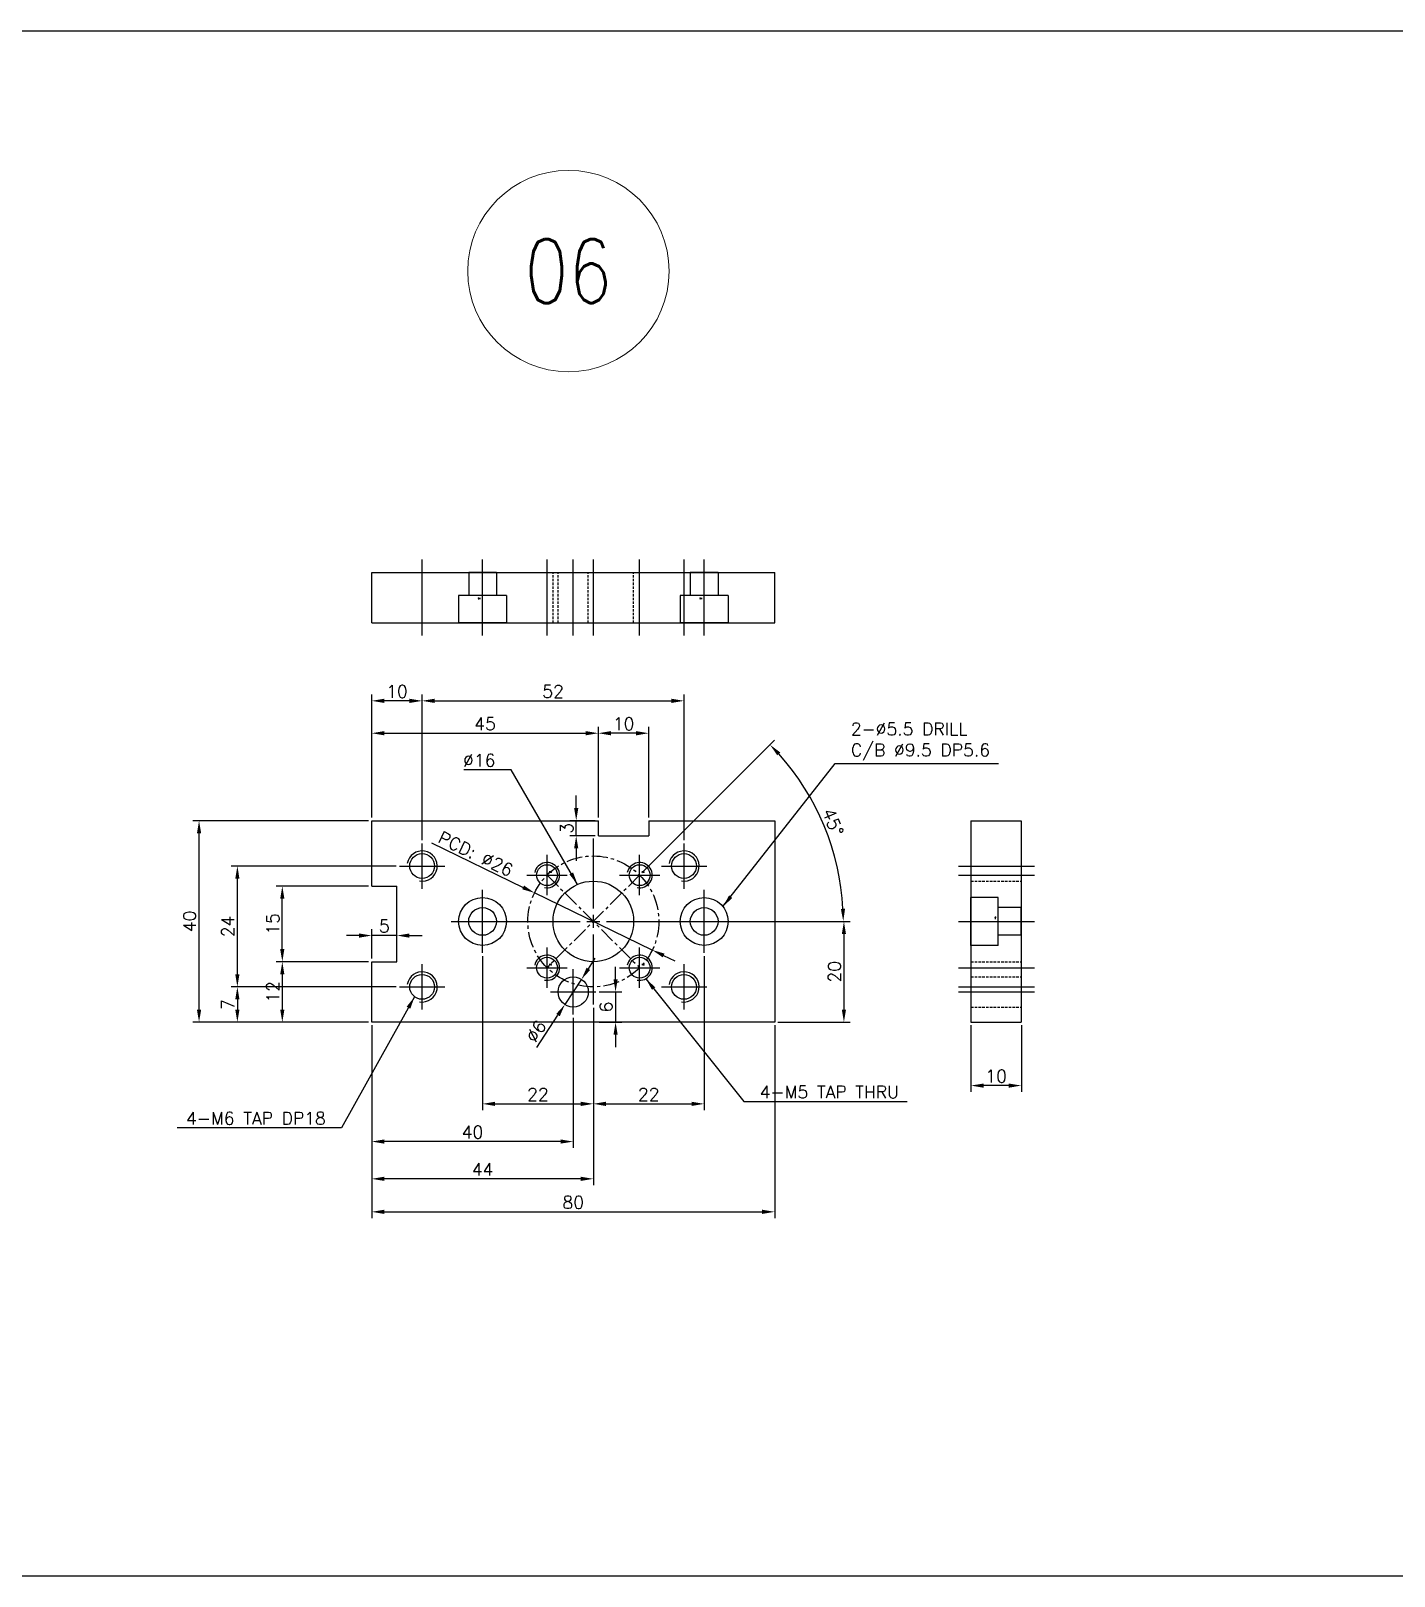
# Model space of a CAD drawing. Header units: millimetres. Extents: x 6260 to 8547, y 5314 to 5985.
# Drawn here: x 7726.6 to 7997.2, y 5314.5 to 5621.3 of the extents above; entities that cross this region are included whole.
import ezdxf
from ezdxf.enums import TextEntityAlignment as Align

# ---------------------------------------------------------------- set-up
doc = ezdxf.new("R2010")
doc.units = ezdxf.units.MM
for name, pattern in [('CENTER', [50.8, 31.75, -6.35, 6.35, -6.35]), ('DASHED', [0.75, 0.5, -0.25]), ('HIDDEN', [9.525, 6.35, -3.175])]:
    doc.linetypes.add(name, pattern=pattern)
doc.layers.add('05_Datum&CARLine', color=1, linetype='Continuous', lineweight=9)
doc.layers.add('22_Text', color=2, linetype='Continuous', lineweight=20)
doc.layers.add('1', color=220, linetype='CENTER')
doc.layers.add('3', color=223, linetype='HIDDEN')
doc.styles.get("Standard").update_dxf_attribs({"font": 'romans.shx', "bigfont": 'whgtxt.shx'})
doc.dimstyles.new('ISO-25', dxfattribs={"dimtxt": 2.5, "dimasz": 2.5, "dimexe": 1.25, "dimexo": 0.625, "dimtad": 1, "dimtxsty": 'Standard', "dimcen": 2.5, "dimadec": 0, "dimazin": 0, "dimtfac": 1, "dimtmove": 0, "dimatfit": 3, "dimfxl": 1, "dimarcsym": 0})

# ---------------------------------------------------------------- blocks, each defined once
blk = doc.blocks.new('*D332')
at = {"color": 0, "lineweight": -2, "transparency": 16777216}
for p, q in [((7793.65, 5436.5), (7775.27, 5436.5)), ((7776.52, 5434), (7776.52, 5427)), ((7793.65, 5424.5), (7775.27, 5424.5))]:
    blk.add_line(p, q, dxfattribs=at)
at = {"color": 0, "transparency": 16777216}
for points in [[(7776.1, 5434), (7776.93, 5434), (7776.52, 5436.5)], [(7776.1, 5427), (7776.93, 5427), (7776.52, 5424.5)]]:
    blk.add_solid(points, dxfattribs=at)
at = {"layer": 'Defpoints', "color": 0, "transparency": 16777216}
for p in [(7794.27, 5436.5), (7776.52, 5424.5), (7794.27, 5424.5)]:
    blk.add_point(p, dxfattribs=at)
at = {"color": 0, "transparency": 16777216, "insert": (7774.64, 5430.5), "char_height": 2.5, "attachment_point": 5, "rotation": 90}
blk.add_mtext('12', dxfattribs=at)
blk = doc.blocks.new('*D333')
at = {"color": 0, "lineweight": -2, "transparency": 16777216}
for p, q in [((7793.65, 5451.5), (7775.27, 5451.5)), ((7776.52, 5439), (7776.52, 5449)), ((7793.65, 5436.5), (7775.27, 5436.5))]:
    blk.add_line(p, q, dxfattribs=at)
at = {"color": 0, "transparency": 16777216}
for points in [[(7776.1, 5449), (7776.93, 5449), (7776.52, 5451.5)], [(7776.1, 5439), (7776.93, 5439), (7776.52, 5436.5)]]:
    blk.add_solid(points, dxfattribs=at)
at = {"layer": 'Defpoints', "color": 0, "transparency": 16777216}
for p in [(7776.52, 5451.5), (7794.27, 5451.5), (7794.27, 5436.5)]:
    blk.add_point(p, dxfattribs=at)
at = {"color": 0, "transparency": 16777216, "insert": (7774.64, 5444), "char_height": 2.5, "attachment_point": 5, "rotation": 90}
blk.add_mtext('15', dxfattribs=at)
blk = doc.blocks.new('*D334')
at = {"color": 0, "lineweight": -2, "transparency": 16777216}
for p, q in [((7791.77, 5441.69), (7789.27, 5441.69)), ((7794.27, 5437.12), (7794.27, 5442.94)), ((7799.27, 5441.69), (7794.27, 5441.69)), ((7799.27, 5437.12), (7799.27, 5442.94)), ((7801.77, 5441.69), (7804.27, 5441.69))]:
    blk.add_line(p, q, dxfattribs=at)
at = {"color": 0, "transparency": 16777216}
for points in [[(7791.77, 5442.11), (7791.77, 5441.27), (7794.27, 5441.69)], [(7801.77, 5442.11), (7801.77, 5441.27), (7799.27, 5441.69)]]:
    blk.add_solid(points, dxfattribs=at)
at = {"layer": 'Defpoints', "color": 0, "transparency": 16777216}
for p in [(7794.27, 5441.69), (7794.27, 5436.5), (7799.27, 5436.5)]:
    blk.add_point(p, dxfattribs=at)
at = {"color": 0, "transparency": 16777216, "insert": (7796.77, 5443.57), "char_height": 2.5, "attachment_point": 5}
blk.add_mtext('5', dxfattribs=at)
blk = doc.blocks.new('*D335')
at = {"color": 0, "lineweight": -2, "transparency": 16777216}
for p, q in [((7794.27, 5465.12), (7794.27, 5483.12)), ((7796.77, 5481.87), (7836.77, 5481.87)), ((7839.27, 5465.12), (7839.27, 5483.12))]:
    blk.add_line(p, q, dxfattribs=at)
at = {"color": 0, "transparency": 16777216}
for points in [[(7796.77, 5482.29), (7796.77, 5481.45), (7794.27, 5481.87)], [(7836.77, 5482.29), (7836.77, 5481.45), (7839.27, 5481.87)]]:
    blk.add_solid(points, dxfattribs=at)
at = {"layer": 'Defpoints', "color": 0, "transparency": 16777216}
for p in [(7839.27, 5481.87), (7794.27, 5464.5), (7839.27, 5464.5)]:
    blk.add_point(p, dxfattribs=at)
at = {"color": 0, "transparency": 16777216, "insert": (7816.77, 5483.75), "char_height": 2.5, "attachment_point": 5}
blk.add_mtext('45', dxfattribs=at)
blk = doc.blocks.new('*D336')
at = {"color": 0, "lineweight": -2, "transparency": 16777216}
for p, q in [((7839.27, 5465.12), (7839.27, 5483.12)), ((7846.77, 5481.87), (7841.77, 5481.87)), ((7849.27, 5465.12), (7849.27, 5483.12))]:
    blk.add_line(p, q, dxfattribs=at)
at = {"color": 0, "transparency": 16777216}
for points in [[(7841.77, 5482.29), (7841.77, 5481.45), (7839.27, 5481.87)], [(7846.77, 5482.29), (7846.77, 5481.45), (7849.27, 5481.87)]]:
    blk.add_solid(points, dxfattribs=at)
at = {"layer": 'Defpoints', "color": 0, "transparency": 16777216}
for p in [(7839.27, 5481.87), (7839.27, 5464.5), (7849.27, 5464.5)]:
    blk.add_point(p, dxfattribs=at)
at = {"color": 0, "transparency": 16777216, "insert": (7844.27, 5483.75), "char_height": 2.5, "attachment_point": 5}
blk.add_mtext('10', dxfattribs=at)
blk = doc.blocks.new('*D337')
at = {"color": 0, "lineweight": -2, "transparency": 16777216}
for p, q in [((7794.27, 5423.87), (7794.27, 5385.58)), ((7874.27, 5423.87), (7874.27, 5385.58)), ((7796.77, 5386.83), (7871.77, 5386.83))]:
    blk.add_line(p, q, dxfattribs=at)
at = {"color": 0, "transparency": 16777216}
for points in [[(7796.77, 5387.25), (7796.77, 5386.41), (7794.27, 5386.83)], [(7871.77, 5387.25), (7871.77, 5386.41), (7874.27, 5386.83)]]:
    blk.add_solid(points, dxfattribs=at)
at = {"layer": 'Defpoints', "color": 0, "transparency": 16777216}
for p in [(7794.27, 5424.5), (7874.27, 5424.5), (7874.27, 5386.83)]:
    blk.add_point(p, dxfattribs=at)
at = {"color": 0, "transparency": 16777216, "insert": (7834.27, 5388.71), "char_height": 2.5, "attachment_point": 5}
blk.add_mtext('80', dxfattribs=at)
blk = doc.blocks.new('*D338')
at = {"color": 0, "lineweight": -2, "transparency": 16777216}
for p, q in [((7793.65, 5464.5), (7758.74, 5464.5)), ((7759.99, 5427), (7759.99, 5462)), ((7793.65, 5424.5), (7758.74, 5424.5))]:
    blk.add_line(p, q, dxfattribs=at)
at = {"color": 0, "transparency": 16777216}
for points in [[(7759.57, 5462), (7760.41, 5462), (7759.99, 5464.5)], [(7759.57, 5427), (7760.41, 5427), (7759.99, 5424.5)]]:
    blk.add_solid(points, dxfattribs=at)
at = {"layer": 'Defpoints', "color": 0, "transparency": 16777216}
for p in [(7759.99, 5464.5), (7794.27, 5464.5), (7794.27, 5424.5)]:
    blk.add_point(p, dxfattribs=at)
at = {"color": 0, "transparency": 16777216, "insert": (7758.12, 5444.5), "char_height": 2.5, "attachment_point": 5, "rotation": 90}
blk.add_mtext('40', dxfattribs=at)
blk = doc.blocks.new('*D339')
at = {"color": 0, "lineweight": -2, "transparency": 16777216}
for p, q in [((7799.15, 5431.5), (7766.35, 5431.5)), ((7767.6, 5429), (7767.6, 5427)), ((7793.65, 5424.5), (7766.35, 5424.5))]:
    blk.add_line(p, q, dxfattribs=at)
at = {"color": 0, "transparency": 16777216}
for points in [[(7767.18, 5429), (7768.01, 5429), (7767.6, 5431.5)], [(7767.18, 5427), (7768.01, 5427), (7767.6, 5424.5)]]:
    blk.add_solid(points, dxfattribs=at)
at = {"layer": 'Defpoints', "color": 0, "transparency": 16777216}
for p in [(7799.77, 5431.5), (7767.6, 5424.5), (7794.27, 5424.5)]:
    blk.add_point(p, dxfattribs=at)
at = {"color": 0, "transparency": 16777216, "insert": (7765.72, 5428), "char_height": 2.5, "attachment_point": 5, "rotation": 90}
blk.add_mtext('7', dxfattribs=at)
blk = doc.blocks.new('*D340')
at = {"color": 0, "lineweight": -2, "transparency": 16777216}
for p, q in [((7799.15, 5455.5), (7766.35, 5455.5)), ((7767.6, 5434), (7767.6, 5453)), ((7799.15, 5431.5), (7766.35, 5431.5))]:
    blk.add_line(p, q, dxfattribs=at)
at = {"color": 0, "transparency": 16777216}
for points in [[(7767.18, 5453), (7768.01, 5453), (7767.6, 5455.5)], [(7767.18, 5434), (7768.01, 5434), (7767.6, 5431.5)]]:
    blk.add_solid(points, dxfattribs=at)
at = {"layer": 'Defpoints', "color": 0, "transparency": 16777216}
for p in [(7767.6, 5455.5), (7799.77, 5455.5), (7799.77, 5431.5)]:
    blk.add_point(p, dxfattribs=at)
at = {"color": 0, "transparency": 16777216, "insert": (7765.72, 5443.5), "char_height": 2.5, "attachment_point": 5, "rotation": 90}
blk.add_mtext('24', dxfattribs=at)
blk = doc.blocks.new('*D341')
at = {"color": 0, "lineweight": -2, "transparency": 16777216}
for p, q in [((7913.24, 5423.87), (7913.24, 5410.65)), ((7923.24, 5423.87), (7923.24, 5410.65)), ((7920.74, 5411.9), (7915.74, 5411.9))]:
    blk.add_line(p, q, dxfattribs=at)
at = {"color": 0, "transparency": 16777216}
for points in [[(7915.74, 5412.31), (7915.74, 5411.48), (7913.24, 5411.9)], [(7920.74, 5412.31), (7920.74, 5411.48), (7923.24, 5411.9)]]:
    blk.add_solid(points, dxfattribs=at)
at = {"layer": 'Defpoints', "color": 0, "transparency": 16777216}
for p in [(7913.24, 5424.5), (7923.24, 5424.5), (7913.24, 5411.9)]:
    blk.add_point(p, dxfattribs=at)
at = {"color": 0, "transparency": 16777216, "insert": (7918.24, 5413.77), "char_height": 2.5, "attachment_point": 5}
blk.add_mtext('10', dxfattribs=at)
blk = doc.blocks.new('*D342')
at = {"color": 0, "lineweight": -2, "transparency": 16777216}
for p, q in [((7867.15, 5444.5), (7889.27, 5444.5)), ((7888.02, 5442), (7888.02, 5427)), ((7874.9, 5424.5), (7889.27, 5424.5))]:
    blk.add_line(p, q, dxfattribs=at)
at = {"color": 0, "transparency": 16777216}
for points in [[(7887.6, 5442), (7888.43, 5442), (7888.02, 5444.5)], [(7887.6, 5427), (7888.43, 5427), (7888.02, 5424.5)]]:
    blk.add_solid(points, dxfattribs=at)
at = {"layer": 'Defpoints', "color": 0, "transparency": 16777216}
for p in [(7866.52, 5444.5), (7874.27, 5424.5), (7888.02, 5424.5)]:
    blk.add_point(p, dxfattribs=at)
at = {"color": 0, "transparency": 16777216, "insert": (7886.14, 5434.5), "char_height": 2.5, "attachment_point": 5, "rotation": 90}
blk.add_mtext('20', dxfattribs=at)
blk = doc.blocks.new('*D379')
at = {"color": 0, "lineweight": -2, "transparency": 16777216}
for p, q in [((7834.27, 5425.37), (7834.27, 5399.53)), ((7794.27, 5423.87), (7794.27, 5399.53)), ((7831.77, 5400.78), (7796.77, 5400.78))]:
    blk.add_line(p, q, dxfattribs=at)
at = {"color": 0, "transparency": 16777216}
for points in [[(7796.77, 5401.2), (7796.77, 5400.37), (7794.27, 5400.78)], [(7831.77, 5401.2), (7831.77, 5400.37), (7834.27, 5400.78)]]:
    blk.add_solid(points, dxfattribs=at)
at = {"layer": 'Defpoints', "color": 0, "transparency": 16777216}
for p in [(7834.27, 5426), (7794.27, 5424.5), (7794.27, 5400.78)]:
    blk.add_point(p, dxfattribs=at)
at = {"color": 0, "transparency": 16777216, "insert": (7814.27, 5402.66), "char_height": 2.5, "attachment_point": 5}
blk.add_mtext('40', dxfattribs=at)
blk = doc.blocks.new('*D380')
at = {"color": 0, "lineweight": -2, "transparency": 16777216}
for p, q in [((7842.68, 5433), (7842.68, 5435.5)), ((7839.4, 5430.5), (7843.93, 5430.5)), ((7842.68, 5430.5), (7842.68, 5424.5)), ((7839.4, 5424.5), (7843.93, 5424.5)), ((7842.68, 5422), (7842.68, 5419.5))]:
    blk.add_line(p, q, dxfattribs=at)
at = {"color": 0, "transparency": 16777216}
for points in [[(7842.27, 5433), (7843.1, 5433), (7842.68, 5430.5)], [(7842.27, 5422), (7843.1, 5422), (7842.68, 5424.5)]]:
    blk.add_solid(points, dxfattribs=at)
at = {"layer": 'Defpoints', "color": 0, "transparency": 16777216}
for p in [(7838.77, 5430.5), (7838.77, 5424.5), (7842.68, 5424.5)]:
    blk.add_point(p, dxfattribs=at)
at = {"color": 0, "transparency": 16777216, "insert": (7840.81, 5427.5), "char_height": 2.5, "attachment_point": 5, "rotation": 90}
blk.add_mtext('6', dxfattribs=at)
blk = doc.blocks.new('*D381')
at = {"color": 0, "lineweight": -2, "transparency": 16777216}
for p, q in [((7837.29, 5435.09), (7838.66, 5437.18)), ((7835.92, 5433), (7832.62, 5427.99)), ((7827.04, 5419.48), (7831.25, 5425.9))]:
    blk.add_line(p, q, dxfattribs=at)
at = {"color": 0, "transparency": 16777216}
for points in [[(7836.94, 5435.32), (7837.64, 5434.86), (7835.92, 5433)], [(7830.9, 5426.13), (7831.6, 5425.67), (7832.62, 5427.99)]]:
    blk.add_solid(points, dxfattribs=at)
at = {"layer": 'Defpoints', "color": 0, "transparency": 16777216}
for p in [(7835.92, 5433), (7832.62, 5427.99)]:
    blk.add_point(p, dxfattribs=at)
at = {"color": 0, "transparency": 16777216, "insert": (7826.89, 5422.67), "char_height": 2.5, "attachment_point": 5, "rotation": 56.6984}
blk.add_mtext('∅6', dxfattribs=at)
blk = doc.blocks.new('*U293')
at = {"layer": '1', "color": 0, "ltscale": 4, "transparency": 16777216}
for p, q in [((0, 2.6), (0, 16.5)), ((-16.5, 0), (-2.6, 0)), ((2.6, 0), (16.5, 0)), ((0, -16.5), (0, -2.6))]:
    blk.add_line(p, q, dxfattribs=at)
at = {"layer": '1', "color": 0, "linetype": 'Continuous', "ltscale": 4, "transparency": 16777216}
for p, q in [((-1.3, 0), (1.3, 0)), ((0, -1.3), (0, 1.3))]:
    blk.add_line(p, q, dxfattribs=at)
blk = doc.blocks.new('*D378')
at = {"color": 0, "lineweight": -2, "transparency": 16777216}
for p, q in [((7838.27, 5427.37), (7838.27, 5392.13)), ((7794.27, 5423.87), (7794.27, 5392.13)), ((7835.77, 5393.38), (7796.77, 5393.38))]:
    blk.add_line(p, q, dxfattribs=at)
at = {"color": 0, "transparency": 16777216}
for points in [[(7796.77, 5393.8), (7796.77, 5392.97), (7794.27, 5393.38)], [(7835.77, 5393.8), (7835.77, 5392.97), (7838.27, 5393.38)]]:
    blk.add_solid(points, dxfattribs=at)
at = {"layer": 'Defpoints', "color": 0, "transparency": 16777216}
for p in [(7838.27, 5428), (7794.27, 5424.5), (7794.27, 5393.38)]:
    blk.add_point(p, dxfattribs=at)
at = {"color": 0, "transparency": 16777216, "insert": (7816.27, 5395.26), "char_height": 2.5, "attachment_point": 5}
blk.add_mtext('44', dxfattribs=at)
blk = doc.blocks.new('*D371')
at = {"color": 0, "lineweight": -2, "transparency": 16777216}
for p, q in [((7806.11, 5460.09), (7824.33, 5451.26)), ((7849.97, 5438.82), (7826.58, 5450.17)), ((7852.22, 5437.73), (7854.47, 5436.64))]:
    blk.add_line(p, q, dxfattribs=at)
at = {"color": 0, "transparency": 16777216}
for points in [[(7824.51, 5451.63), (7824.14, 5450.88), (7826.58, 5450.17)], [(7852.4, 5438.11), (7852.04, 5437.36), (7849.97, 5438.82)]]:
    blk.add_solid(points, dxfattribs=at)
at = {"layer": 'Defpoints', "color": 0, "transparency": 16777216}
for p in [(7826.58, 5450.17), (7849.97, 5438.82)]:
    blk.add_point(p, dxfattribs=at)
at = {"color": 0, "transparency": 16777216, "insert": (7814.91, 5457.91), "char_height": 2.5, "attachment_point": 5, "rotation": 334.1267}
blk.add_mtext('PCD: ∅26', dxfattribs=at)
blk = doc.blocks.new('*D382')
at = {"color": 0, "lineweight": -2, "transparency": 16777216}
for p, q in [((7847.91, 5454.13), (7874.24, 5480.46)), ((7855.4, 5444.5), (7889.14, 5444.5))]:
    blk.add_line(p, q, dxfattribs=at)
blk.add_arc((7838.27, 5444.5), 49.61, 2.8874, 42.1126, dxfattribs=at)
at = {"color": 0, "transparency": 16777216}
for points in [[(7874.78, 5477.48), (7875.38, 5478.05), (7873.35, 5479.58)], [(7888.24, 5447.01), (7887.41, 5446.98), (7887.89, 5444.5)]]:
    blk.add_solid(points, dxfattribs=at)
at = {"layer": 'Defpoints', "color": 0, "transparency": 16777216}
for p in [(7886.2, 5457.34), (7847.46, 5453.69), (7840.87, 5444.5), (7854.77, 5444.5), (7829.08, 5435.3)]:
    blk.add_point(p, dxfattribs=at)
at = {"color": 0, "transparency": 16777216, "insert": (7885.84, 5464.2), "char_height": 2.5, "attachment_point": 5, "rotation": 292.5}
blk.add_mtext('45°', dxfattribs=at)
blk = doc.blocks.new('*D383')
at = {"color": 0, "lineweight": -2, "transparency": 16777216}
for p, q in [((7834.87, 5467), (7834.87, 5469.5)), ((7838.65, 5464.5), (7833.62, 5464.5)), ((7834.87, 5461.5), (7834.87, 5464.5)), ((7838.65, 5461.5), (7833.62, 5461.5)), ((7834.87, 5459), (7834.87, 5456.5))]:
    blk.add_line(p, q, dxfattribs=at)
at = {"color": 0, "transparency": 16777216}
for points in [[(7834.45, 5467), (7835.28, 5467), (7834.87, 5464.5)], [(7834.45, 5459), (7835.28, 5459), (7834.87, 5461.5)]]:
    blk.add_solid(points, dxfattribs=at)
at = {"layer": 'Defpoints', "color": 0, "transparency": 16777216}
for p in [(7834.87, 5464.5), (7839.27, 5464.5), (7839.27, 5461.5)]:
    blk.add_point(p, dxfattribs=at)
at = {"color": 0, "transparency": 16777216, "insert": (7832.99, 5463), "char_height": 2.5, "attachment_point": 5, "rotation": 90}
blk.add_mtext('3', dxfattribs=at)
blk = doc.blocks.new('*D384')
at = {"color": 0, "lineweight": -2, "transparency": 16777216}
for p, q in [((7816.27, 5437.62), (7816.27, 5407.02)), ((7838.27, 5427.37), (7838.27, 5407.02)), ((7818.77, 5408.27), (7835.77, 5408.27))]:
    blk.add_line(p, q, dxfattribs=at)
at = {"color": 0, "transparency": 16777216}
for points in [[(7818.77, 5408.69), (7818.77, 5407.85), (7816.27, 5408.27)], [(7835.77, 5408.69), (7835.77, 5407.85), (7838.27, 5408.27)]]:
    blk.add_solid(points, dxfattribs=at)
at = {"layer": 'Defpoints', "color": 0, "transparency": 16777216}
for p in [(7816.27, 5438.25), (7838.27, 5428), (7838.27, 5408.27)]:
    blk.add_point(p, dxfattribs=at)
at = {"color": 0, "transparency": 16777216, "insert": (7827.27, 5410.15), "char_height": 2.5, "attachment_point": 5}
blk.add_mtext('22', dxfattribs=at)
blk = doc.blocks.new('*D385')
at = {"color": 0, "lineweight": -2, "transparency": 16777216}
for p, q in [((7860.27, 5437.62), (7860.27, 5407.02)), ((7838.27, 5427.37), (7838.27, 5407.02)), ((7840.77, 5408.27), (7857.77, 5408.27))]:
    blk.add_line(p, q, dxfattribs=at)
at = {"color": 0, "transparency": 16777216}
for points in [[(7840.77, 5408.69), (7840.77, 5407.85), (7838.27, 5408.27)], [(7857.77, 5408.69), (7857.77, 5407.85), (7860.27, 5408.27)]]:
    blk.add_solid(points, dxfattribs=at)
at = {"layer": 'Defpoints', "color": 0, "transparency": 16777216}
for p in [(7860.27, 5438.25), (7838.27, 5428), (7860.27, 5408.27)]:
    blk.add_point(p, dxfattribs=at)
at = {"color": 0, "transparency": 16777216, "insert": (7849.27, 5410.15), "char_height": 2.5, "attachment_point": 5}
blk.add_mtext('22', dxfattribs=at)
blk = doc.blocks.new('*D386')
at = {"color": 0, "lineweight": -2, "transparency": 16777216}
for p, q in [((7794.27, 5465.12), (7794.27, 5489.55)), ((7804.27, 5460.62), (7804.27, 5489.55)), ((7801.77, 5488.3), (7796.77, 5488.3))]:
    blk.add_line(p, q, dxfattribs=at)
at = {"color": 0, "transparency": 16777216}
for points in [[(7796.77, 5488.72), (7796.77, 5487.88), (7794.27, 5488.3)], [(7801.77, 5488.72), (7801.77, 5487.88), (7804.27, 5488.3)]]:
    blk.add_solid(points, dxfattribs=at)
at = {"layer": 'Defpoints', "color": 0, "transparency": 16777216}
for p in [(7794.27, 5488.3), (7794.27, 5464.5), (7804.27, 5460)]:
    blk.add_point(p, dxfattribs=at)
at = {"color": 0, "transparency": 16777216, "insert": (7799.27, 5490.18), "char_height": 2.5, "attachment_point": 5}
blk.add_mtext('10', dxfattribs=at)
blk = doc.blocks.new('*D387')
at = {"color": 0, "lineweight": -2, "transparency": 16777216}
for p, q in [((7804.27, 5460.62), (7804.27, 5489.55)), ((7856.27, 5460.62), (7856.27, 5489.55)), ((7806.77, 5488.3), (7853.77, 5488.3))]:
    blk.add_line(p, q, dxfattribs=at)
at = {"color": 0, "transparency": 16777216}
for points in [[(7806.77, 5488.72), (7806.77, 5487.88), (7804.27, 5488.3)], [(7853.77, 5488.72), (7853.77, 5487.88), (7856.27, 5488.3)]]:
    blk.add_solid(points, dxfattribs=at)
at = {"layer": 'Defpoints', "color": 0, "transparency": 16777216}
for p in [(7856.27, 5488.3), (7804.27, 5460), (7856.27, 5460)]:
    blk.add_point(p, dxfattribs=at)
at = {"color": 0, "transparency": 16777216, "insert": (7830.27, 5490.18), "char_height": 2.5, "attachment_point": 5}
blk.add_mtext('52', dxfattribs=at)

msp = doc.modelspace()

# ---------------------------------------------------------------- linework, layer by layer
for p, q in [((6260.412, 5621.337), (8546.856, 5621.337)), ((7813.522, 5513.788), (7813.522, 5509.188)), ((7819.022, 5513.788), (7813.522, 5513.788)), ((7819.022, 5513.788), (7819.022, 5509.188)), ((7857.522, 5513.788), (7857.522, 5509.188)), ((7863.022, 5513.788), (7857.522, 5513.788)), ((7863.022, 5513.788), (7863.022, 5509.188)), ((7811.522, 5509.188), (7811.522, 5503.788)), ((7821.022, 5509.188), (7811.522, 5509.188)), ((7821.022, 5509.188), (7821.022, 5503.788)), ((7855.522, 5509.188), (7855.522, 5503.788)), ((7865.022, 5509.188), (7855.522, 5509.188)), ((7865.022, 5509.188), (7865.022, 5503.788)), ((7821.022, 5503.788), (7811.522, 5503.788)), ((7865.022, 5503.788), (7855.522, 5503.788)), ((7918.639, 5449.245), (7913.239, 5449.245)), ((7913.239, 5439.745), (7913.239, 5449.245)), ((7918.639, 5439.745), (7918.639, 5449.245)), ((7923.239, 5447.245), (7918.639, 5447.245)), ((7923.239, 5441.745), (7923.239, 5447.245)), ((7923.239, 5441.745), (7918.639, 5441.745)), ((7918.639, 5439.745), (7913.239, 5439.745)), ((8546.856, 5314.492), (6260.412, 5314.492))]:
    msp.add_line(p, q)
at = {"color": 3}
for p, q in [((7794.272, 5503.788), (7794.272, 5513.788)), ((7794.272, 5513.788), (7874.272, 5513.788)), ((7874.272, 5503.788), (7874.272, 5513.788)), ((7794.272, 5503.788), (7874.272, 5503.788)), ((7794.272, 5464.495), (7839.272, 5464.495)), ((7794.272, 5451.495), (7794.272, 5464.495)), ((7839.272, 5461.495), (7839.272, 5464.495)), ((7849.272, 5464.495), (7874.272, 5464.495)), ((7849.272, 5464.495), (7849.272, 5461.495)), ((7874.272, 5464.495), (7874.272, 5424.495)), ((7913.239, 5464.495), (7923.239, 5464.495)), ((7913.239, 5464.495), (7913.239, 5424.495)), ((7923.239, 5464.495), (7923.239, 5424.495)), ((7839.272, 5461.495), (7849.272, 5461.495)), ((7794.272, 5451.495), (7799.272, 5451.495)), ((7799.272, 5436.495), (7799.272, 5451.495)), ((7794.272, 5424.495), (7794.272, 5436.495)), ((7794.272, 5436.495), (7799.272, 5436.495)), ((7874.272, 5424.495), (7794.272, 5424.495)), ((7913.239, 5424.495), (7923.239, 5424.495))]:
    msp.add_line(p, q, dxfattribs=at)
at = {"color": 4, "linetype": 'DASHED'}
for p, q in [((7830.272, 5503.788), (7830.272, 5513.788)), ((7831.272, 5503.788), (7831.272, 5513.788)), ((7837.272, 5503.788), (7837.272, 5513.788)), ((7846.272, 5503.788), (7846.272, 5513.788)), ((7913.239, 5452.495), (7923.239, 5452.495)), ((7913.239, 5436.495), (7923.239, 5436.495)), ((7913.239, 5433.495), (7923.239, 5433.495)), ((7913.239, 5427.495), (7923.239, 5427.495))]:
    msp.add_line(p, q, dxfattribs=at)
for centre, radius in [((7804.272, 5455.495), 2.459), ((7829.08, 5453.688), 2.067), ((7847.464, 5453.688), 2.067), ((7856.272, 5455.495), 2.459), ((7838.272, 5444.495), 8), ((7816.272, 5444.495), 4.75), ((7816.272, 5444.495), 2.75), ((7860.272, 5444.495), 4.75), ((7860.272, 5444.495), 2.75), ((7829.08, 5435.303), 2.067), ((7847.464, 5435.303), 2.067), ((7804.272, 5431.495), 2.459), ((7834.272, 5430.495), 3), ((7856.272, 5431.495), 2.459)]:
    msp.add_circle(centre, radius)
at = {"layer": '05_Datum&CARLine'}
msp.add_circle((7833.326, 5573.64), 20, dxfattribs=at)
at = {"layer": '1', "ltscale": 5}
for p, q in [((7804.272, 5501.288), (7804.272, 5516.388)), ((7816.272, 5501.288), (7816.272, 5516.388)), ((7829.08, 5501.288), (7829.08, 5516.388)), ((7834.272, 5501.288), (7834.272, 5516.388)), ((7838.272, 5501.288), (7838.272, 5516.388)), ((7847.464, 5501.288), (7847.464, 5516.388)), ((7856.272, 5501.288), (7856.272, 5516.388)), ((7860.272, 5501.288), (7860.272, 5516.388)), ((7910.739, 5455.495), (7925.839, 5455.495)), ((7910.739, 5453.688), (7925.839, 5453.688)), ((7816.272, 5438.245), (7816.272, 5450.745)), ((7860.272, 5438.245), (7860.272, 5450.745)), ((7810.022, 5444.495), (7822.522, 5444.495)), ((7854.022, 5444.495), (7866.522, 5444.495)), ((7910.739, 5444.495), (7925.839, 5444.495)), ((7910.739, 5435.303), (7925.839, 5435.303)), ((7910.739, 5431.495), (7925.839, 5431.495)), ((7910.739, 5430.495), (7925.839, 5430.495))]:
    msp.add_line(p, q, dxfattribs=at)
at = {"layer": '1', "ltscale": 4}
for p, q in [((7804.272, 5450.995), (7804.272, 5459.995)), ((7856.272, 5450.995), (7856.272, 5459.995)), ((7799.772, 5455.495), (7808.772, 5455.495)), ((7851.772, 5455.495), (7860.772, 5455.495)), ((7804.272, 5426.995), (7804.272, 5435.995)), ((7834.272, 5425.995), (7834.272, 5434.995)), ((7856.272, 5426.995), (7856.272, 5435.995)), ((7799.772, 5431.495), (7808.772, 5431.495)), ((7851.772, 5431.495), (7860.772, 5431.495)), ((7829.772, 5430.495), (7838.772, 5430.495))]:
    msp.add_line(p, q, dxfattribs=at)
at = {"layer": '1', "ltscale": 3}
for p, q in [((7829.08, 5449.688), (7829.08, 5457.688)), ((7847.464, 5449.688), (7847.464, 5457.688)), ((7825.08, 5453.688), (7833.08, 5453.688)), ((7843.464, 5453.688), (7851.464, 5453.688)), ((7829.08, 5431.303), (7829.08, 5439.303)), ((7847.464, 5431.303), (7847.464, 5439.303)), ((7825.08, 5435.303), (7833.08, 5435.303)), ((7843.464, 5435.303), (7851.464, 5435.303))]:
    msp.add_line(p, q, dxfattribs=at)
at = {"layer": '1', "ltscale": 0.1}
for p, q in [((7829.08, 5453.688), (7847.464, 5435.303)), ((7847.464, 5453.688), (7829.08, 5435.303))]:
    msp.add_line(p, q, dxfattribs=at)
msp.add_circle((7838.272, 5444.495), 13, dxfattribs=at)
at = {"layer": '1', "linetype": 'ByBlock'}
for centre, radius, start, end in [((7804.272, 5455.495), 3, 260.40593, 170.40593), ((7829.08, 5453.688), 2.5, 258.46304, 168.46304), ((7847.464, 5453.688), 2.5, 258.46304, 168.46304), ((7856.272, 5455.495), 3, 260.40593, 170.40593), ((7829.08, 5435.303), 2.5, 258.46304, 168.46304), ((7847.464, 5435.303), 2.5, 258.46304, 168.46304), ((7804.272, 5431.495), 3, 260.40593, 170.40593), ((7856.272, 5431.495), 3, 260.40593, 170.40593)]:
    msp.add_arc(centre, radius, start, end, dxfattribs=at)

# ---------------------------------------------------------------- block references
at = {"layer": '1', "ltscale": 4}
msp.add_blockref('*U293', (7838.272, 5444.495), dxfattribs=at)

# ---------------------------------------------------------------- texts
at = {"char_height": 2.5}
for s, insert, attachment_point in [('2-%%C5.5 DRILL\\PC/B %%C9.5 DP5.6', (7889.392, 5476.46), 7), ('4-M6 TAP DP18', (7785.157, 5404.144), 9)]:
    msp.add_mtext(s, dxfattribs=dict(at, insert=insert, attachment_point=attachment_point))
at = {"color": 1, "char_height": 2.5}
for s, insert, attachment_point in [('%%C16', (7818.835, 5475.24), 9), ('4-M5 TAP THRU', (7871.299, 5409.38), 7)]:
    msp.add_mtext(s, dxfattribs=dict(at, insert=insert, attachment_point=attachment_point))
at = {"layer": '22_Text', "width": 0.8}
msp.add_text('06', height=12.675, dxfattribs=at).set_placement((7833.326, 5573.64), align=Align.MIDDLE)
at = {"layer": '3'}
for rotation, p in [(180, (7815.818, 5508.758)), (180, (7859.818, 5508.758)), (90, (7918.209, 5444.949))]:
    msp.add_text('M5', height=0.25, rotation=rotation, dxfattribs=at).set_placement(p)
for p in [(7829.516, 5454.2), (7847.9, 5454.2), (7829.516, 5435.815), (7847.9, 5435.815)]:
    msp.add_text('M5', height=0.25, dxfattribs=at).set_placement(p)

# ---------------------------------------------------------------- dimensions: what is measured, and where the dimension line sits
for base, p1, p2, picture, middle in [((7794.272, 5488.3), (7804.272, 5459.995), (7794.272, 5464.495), '*D386', (7799.272, 5490.175)), ((7856.272, 5488.3), (7804.272, 5459.995), (7856.272, 5459.995), '*D387', (7830.272, 5490.175)), ((7839.272, 5481.871), (7794.272, 5464.495), (7839.272, 5464.495), '*D335', (7816.772, 5483.746)), ((7839.272, 5481.871), (7849.272, 5464.495), (7839.272, 5464.495), '*D336', (7844.272, 5483.746)), ((7794.272, 5441.691), (7799.272, 5436.495), (7794.272, 5436.495), '*D334', (7796.772, 5443.566)), ((7913.239, 5411.896), (7923.239, 5424.495), (7913.239, 5424.495), '*D341', (7918.239, 5413.771))]:
    dim = msp.add_linear_dim(base=base, p1=p1, p2=p2, dimstyle='ISO-25')
    dim.commit()
    dim.dimension.update_dxf_attribs({"geometry": picture, "text_midpoint": middle})
at = {"color": 1}
dim = msp.add_angular_dim_2l(base=(7886.196, 5457.337), line1=((7840.872, 5444.495), (7854.772, 5444.495)), line2=((7847.464, 5453.688), (7829.08, 5435.303)), dimstyle='ISO-25', dxfattribs=at)
dim.commit()
dim.dimension.update_dxf_attribs({"geometry": '*D382', "text_midpoint": (7885.842, 5464.2)})
for base, p1, p2, picture, middle in [((7834.868, 5464.495), (7839.272, 5461.495), (7839.272, 5464.495), '*D383', (7832.993, 5462.995)), ((7759.991, 5464.495), (7794.272, 5424.495), (7794.272, 5464.495), '*D338', (7758.116, 5444.495)), ((7767.598, 5455.495), (7799.772, 5431.495), (7799.772, 5455.495), '*D340', (7765.723, 5443.495)), ((7776.518, 5451.495), (7794.272, 5436.495), (7794.272, 5451.495), '*D333', (7774.643, 5443.995)), ((7776.518, 5424.495), (7794.272, 5436.495), (7794.272, 5424.495), '*D332', (7774.643, 5430.495)), ((7767.598, 5424.495), (7799.772, 5431.495), (7794.272, 5424.495), '*D339', (7765.723, 5427.995))]:
    dim = msp.add_linear_dim(base=base, p1=p1, p2=p2, angle=90, dimstyle='ISO-25')
    dim.commit()
    dim.dimension.update_dxf_attribs({"geometry": picture, "text_midpoint": middle})
dim = msp.add_diameter_dim_2p(p1=(7849.969, 5438.823), p2=(7826.575, 5450.168), text='PCD: <>', dimstyle='ISO-25', dxfattribs=at)
dim.commit()
dim.dimension.update_dxf_attribs({"geometry": '*D371', "text_midpoint": (7814.911, 5457.909)})
dim = msp.add_linear_dim(base=(7888.016, 5424.495), p1=(7866.522, 5444.495), p2=(7874.272, 5424.495), angle=90, dimstyle='ISO-25', dxfattribs=at)
dim.commit()
dim.dimension.update_dxf_attribs({"geometry": '*D342', "text_midpoint": (7886.141, 5434.495)})
for base, p1, p2, picture, middle in [((7838.272, 5408.271), (7816.272, 5438.245), (7838.272, 5427.995), '*D384', (7827.272, 5408.271)), ((7794.272, 5393.385), (7838.272, 5427.995), (7794.272, 5424.495), '*D378', (7816.272, 5393.385))]:
    dim = msp.add_linear_dim(base=base, p1=p1, p2=p2, dimstyle='ISO-25', dxfattribs=at)
    dim.commit()
    dim.dimension.update_dxf_attribs({"geometry": picture, "text_midpoint": middle, "dimtype": 160})
dim = msp.add_linear_dim(base=(7860.272, 5408.271), p1=(7838.272, 5427.995), p2=(7860.272, 5438.245), dimstyle='ISO-25', dxfattribs=at)
dim.commit()
dim.dimension.update_dxf_attribs({"geometry": '*D385', "text_midpoint": (7849.272, 5410.146)})
dim = msp.add_diameter_dim_2p(p1=(7835.919, 5433.003), p2=(7832.625, 5427.988), dimstyle='ISO-25')
dim.commit()
dim.dimension.update_dxf_attribs({"geometry": '*D381', "text_midpoint": (7826.891, 5422.674)})
dim = msp.add_linear_dim(base=(7842.685, 5424.495), p1=(7838.772, 5430.495), p2=(7838.772, 5424.495), angle=90, dimstyle='ISO-25')
dim.commit()
dim.dimension.update_dxf_attribs({"geometry": '*D380', "text_midpoint": (7842.685, 5427.495), "dimtype": 160})
for base, p1, p2, picture, middle in [((7794.272, 5400.784), (7834.272, 5425.995), (7794.272, 5424.495), '*D379', (7814.272, 5400.784)), ((7874.272, 5386.831), (7794.272, 5424.495), (7874.272, 5424.495), '*D337', (7834.272, 5386.831))]:
    dim = msp.add_linear_dim(base=base, p1=p1, p2=p2, dimstyle='ISO-25')
    dim.commit()
    dim.dimension.update_dxf_attribs({"geometry": picture, "text_midpoint": middle, "dimtype": 160})

# ---------------------------------------------------------------- leaders
at = {"color": 1, "annotation_type": 0, "has_hookline": 1}
for points, hookline_direction, text_width in [([(7835.14, 5451.857), (7821.96, 5474.615), (7819.46, 5474.615)], 1, 6.31), ([(7848.681, 5433.119), (7868.174, 5408.755), (7870.674, 5408.755)], 0, 29.301)]:
    msp.add_leader(points, dimstyle='ISO-25', dxfattribs=dict(at, hookline_direction=hookline_direction, text_width=text_width))
at = {"annotation_type": 0, "has_hookline": 1}
for points, hookline_direction, text_width in [([(7863.999, 5447.44), (7886.267, 5475.835), (7888.767, 5475.835)], 0, 29.301), ([(7802.78, 5429.541), (7788.282, 5403.519), (7785.782, 5403.519)], 1, 29.539)]:
    msp.add_leader(points, dimstyle='ISO-25', dxfattribs=dict(at, hookline_direction=hookline_direction, text_width=text_width))

doc.saveas('drawing.dxf')
